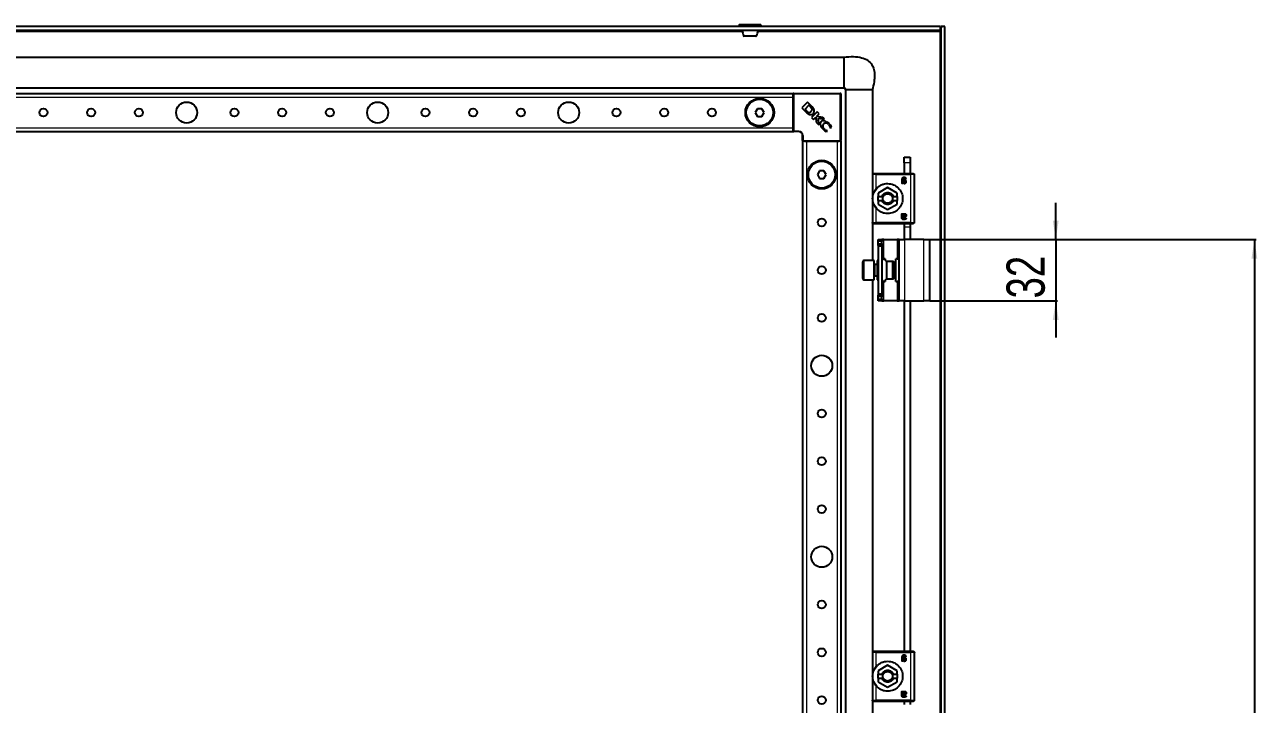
# Model space of a CAD drawing. Header units: millimetres. Extents: x -794 to 1944, y -422 to 1043.
# Drawn here: x 1299 to 1944, y 523 to 879 of the extents above; entities that cross this region are included whole.
import ezdxf

# ---------------------------------------------------------------- set-up
doc = ezdxf.new("R2010")
doc.units = ezdxf.units.MM
doc.layers.add('FORMAT', color=7, linetype='Continuous')
doc.styles.add('SLDTEXTSTYLE0', font='TXT', dxfattribs={"width": 0.75})
doc.dimstyles.new('SLDDIMSTYLE0', dxfattribs={"dimtxt": 20, "dimasz": 10, "dimexe": 0, "dimexo": 0.0625, "dimgap": 5, "dimtad": 2, "dimdec": 1, "dimrnd": 1e-09, "dimzin": 12, "dimdsep": 46, "dimtxsty": 'SLDTEXTSTYLE0', "dimsah": 1, "dimcen": 0.09, "dimadec": 0, "dimazin": 3, "dimtfac": 1, "dimtofl": 0, "dimtmove": 0, "dimatfit": 3, "dimfxl": 0, "dimfrac": 2, "dimtolj": 1, "dimtzin": 12, "dimarcsym": 0})
doc.dimstyles.new('SLDDIMSTYLE1', dxfattribs={"dimtxt": 20, "dimasz": 10, "dimexe": 0, "dimexo": 0.0625, "dimgap": 5, "dimtad": 2, "dimdec": 1, "dimrnd": 1e-09, "dimzin": 12, "dimdsep": 46, "dimtxsty": 'SLDTEXTSTYLE0', "dimsah": 1, "dimcen": 0.09, "dimadec": 0, "dimazin": 3, "dimtfac": 1, "dimtmove": 0, "dimatfit": 0, "dimfxl": 0, "dimfrac": 2, "dimtolj": 1, "dimtzin": 12, "dimarcsym": 0})

# ---------------------------------------------------------------- blocks, each defined once
blk = doc.blocks.new('_D_5')
at = {"layer": 'FORMAT'}
for p, q in [((1772.73, 766.53), (1943.72, 766.53)), ((1942.72, 766.53), (1942.72, -165.47)), ((1772.73, -165.47), (1943.72, -165.47))]:
    blk.add_line(p, q, dxfattribs=at)
for points in [[(1942.72, 766.53), (1941.18, 756.53), (1944.26, 756.53)], [(1942.72, -165.47), (1944.26, -155.47), (1941.18, -155.47)]]:
    blk.add_solid(points, dxfattribs=at)
at = {"layer": 'FORMAT', "insert": (1916.94, 278.36), "char_height": 20, "attachment_point": 1, "rotation": 90, "style": 'SLDTEXTSTYLE0'}
blk.add_mtext('932', dxfattribs=at)
blk = doc.blocks.new('_D_6')
at = {"layer": 'FORMAT'}
for p, q in [((1838.72, 766.53), (1838.72, 785.76)), ((1772.73, 766.53), (1839.72, 766.53)), ((1838.72, 766.53), (1838.72, 734.53)), ((1772.73, 734.53), (1839.72, 734.53)), ((1838.72, 734.53), (1838.72, 715.29))]:
    blk.add_line(p, q, dxfattribs=at)
for points in [[(1838.72, 766.53), (1840.26, 776.53), (1837.18, 776.53)], [(1838.72, 734.53), (1837.18, 724.53), (1840.26, 724.53)]]:
    blk.add_solid(points, dxfattribs=at)
at = {"layer": 'FORMAT', "insert": (1812.94, 735.75), "char_height": 20, "attachment_point": 1, "rotation": 90, "style": 'SLDTEXTSTYLE0'}
blk.add_mtext('32', dxfattribs=at)

msp = doc.modelspace()

# ---------------------------------------------------------------- linework, layer by layer
at = {"color": 7, "linetype": 'Continuous', "lineweight": 25}
for p, q in [((1778.42, 878.03), (789.02, 878.03)), ((1672.97, 878.78), (1672.97, 878.03)), ((1673.22, 879.03), (1681.72, 879.03)), ((1681.72, 879.03), (1684.22, 879.03)), ((1684.47, 878.03), (1684.47, 878.78)), ((1778.42, 876.03), (1778.42, 878.03)), ((1778.72, -276.97), (1778.72, 878.03)), ((1780.72, 878.03), (1778.72, 878.03)), ((1780.72, -276.97), (1780.72, 878.03)), ((1778.42, 876.03), (789.02, 876.03)), ((1778.33, 876.03), (1778.12, 875.43)), ((839.72, 862.03), (1727.72, 862.03)), ((839.72, 846.03), (1727.72, 846.03)), ((866.22, 843.03), (1701.22, 843.03)), ((1701.22, 842.73), (1701.22, 843.03)), ((1701.22, 842.08), (1701.22, 842.73)), ((1701.22, 841.03), (1701.22, 842.08)), ((1701.22, 825.03), (1701.22, 841.03)), ((1701.52, 843.03), (1725.92, 843.03)), ((1726.22, 842.73), (1726.22, 818.33)), ((1728.72, 845.03), (1728.72, -243.97)), ((1742.72, 845.03), (1742.72, 800.7)), ((1682.56, 835.03), (1681.41, 833.03)), ((1681.41, 833.03), (1682.56, 831.03)), ((1684.87, 835.03), (1682.56, 835.03)), ((1686.03, 833.03), (1684.87, 835.03)), ((1684.87, 831.03), (1686.03, 833.03)), ((1708.82, 838.38), (1705.86, 835.42)), ((1705.86, 835.42), (1707.75, 833.53)), ((1709.52, 836.86), (1707.34, 834.67)), ((1707.34, 834.67), (1708.02, 834.02)), ((1707.75, 833.53), (1707.77, 833.51)), ((1710.81, 836.39), (1708.82, 838.38)), ((1710.27, 836.13), (1709.52, 836.86)), ((1713.83, 833.38), (1710.87, 830.42)), ((1714.87, 832.33), (1713.83, 833.38)), ((1682.56, 831.03), (1684.87, 831.03)), ((1710.87, 830.42), (1711.92, 829.36)), ((1711.92, 829.36), (1713.17, 830.6)), ((1713.17, 830.6), (1713.34, 827.94)), ((1713.34, 827.94), (1714.63, 826.65)), ((1713.48, 830.94), (1714.87, 832.33)), ((1716.75, 830.45), (1713.48, 830.94)), ((1714.45, 830.13), (1717.55, 829.65)), ((1714.63, 826.65), (1714.45, 830.13)), ((1717.55, 829.65), (1716.75, 830.45)), ((866.22, 823.03), (1701.22, 823.03)), ((1701.22, 823.97), (1701.22, 825.03)), ((1701.22, 823.33), (1701.22, 823.97)), ((1701.22, 823.03), (1701.22, 823.33)), ((1704.22, 823.03), (1701.52, 823.03)), ((1706.22, 818.33), (1706.22, 821.03)), ((1718.59, 823.03), (1719.1, 823.28)), ((1719.1, 823.28), (1718.99, 823.38)), ((1720.53, 825.23), (1720.67, 825.09)), ((1720.67, 825.09), (1721.36, 825.42)), ((1706.22, 818.03), (1706.22, -216.97)), ((1706.22, 818.03), (1706.52, 818.03)), ((1707.16, 818.03), (1706.52, 818.03)), ((1707.16, 818.03), (1708.22, 818.03)), ((1708.22, 818.03), (1724.22, 818.03)), ((1724.22, 818.03), (1725.27, 818.03)), ((1725.92, 818.03), (1725.27, 818.03)), ((1725.92, 818.03), (1726.22, 818.03)), ((1726.22, 818.03), (1726.22, -216.97)), ((1759.42, 809.73), (1762.42, 809.73)), ((1759.42, 806.73), (1759.42, 809.73)), ((1759.42, 806.73), (1759.42, 801.03)), ((1762.42, 809.73), (1762.42, 806.73)), ((1762.42, 806.73), (1762.42, 801.03)), ((1715.06, 802.53), (1713.91, 800.53)), ((1713.91, 800.53), (1715.06, 798.53)), ((1717.37, 802.53), (1715.06, 802.53)), ((1718.53, 800.53), (1717.37, 802.53)), ((1717.37, 798.53), (1718.53, 800.53)), ((1742.72, 800.53), (1742.72, 775.53)), ((1762.72, 801.03), (1744.72, 801.03)), ((1763.32, 801.03), (1763.07, 801.03)), ((1764.72, 775.53), (1764.72, 800.53)), ((1715.06, 798.53), (1717.37, 798.53)), ((1758.16, 797.98), (1758.16, 796.12)), ((1758.62, 796.12), (1758.62, 796.4)), ((1758.69, 797.73), (1758.69, 797.95)), ((1759.07, 797.73), (1758.69, 797.73)), ((1758.69, 797.38), (1759.12, 797.38)), ((1758.69, 796.79), (1758.69, 797.38)), ((1743.55, 791.15), (1745.05, 793.41)), ((1750.72, 793.74), (1745.77, 790.88)), ((1745.77, 790.88), (1745.77, 789.03)), ((1745.77, 787.03), (1745.77, 789.03)), ((1745.77, 789.03), (1747.73, 789.03)), ((1748.42, 789.03), (1747.73, 789.03)), ((1755.67, 790.88), (1750.72, 793.74)), ((1753.7, 789.03), (1753.01, 789.03)), ((1753.7, 789.03), (1755.67, 789.03)), ((1755.67, 789.03), (1755.67, 790.88)), ((1755.67, 789.03), (1755.67, 787.03)), ((1745.05, 782.64), (1743.54, 784.9)), ((1745.77, 787.03), (1745.77, 785.17)), ((1745.77, 787.03), (1747.73, 787.03)), ((1745.77, 785.17), (1750.72, 782.31)), ((1747.73, 787.03), (1748.42, 787.03)), ((1750.72, 782.31), (1755.67, 785.17)), ((1753.01, 787.03), (1753.7, 787.03)), ((1753.7, 787.03), (1755.67, 787.03)), ((1755.67, 785.17), (1755.67, 787.03)), ((1742.72, 775.35), (1742.72, 755.53)), ((1744.72, 775.03), (1762.72, 775.03)), ((1758.16, 778.07), (1758.16, 779.93)), ((1758.62, 779.93), (1758.62, 779.65)), ((1758.69, 778.67), (1758.69, 779.26)), ((1759.12, 778.67), (1758.69, 778.67)), ((1759.07, 778.32), (1758.69, 778.32)), ((1758.69, 778.32), (1758.69, 778.1)), ((1759.42, 775.1), (1759.42, 773.23)), ((1762.42, 775.1), (1762.42, 773.23)), ((1763.07, 775.03), (1763.32, 775.03)), ((1759.42, 773.23), (1759.42, 766.53)), ((1762.42, 773.23), (1762.42, 766.53)), ((1745.72, 766.53), (1747.72, 766.53)), ((1745.72, 765.53), (1745.72, 766.53)), ((1745.72, 764.53), (1745.72, 765.53)), ((1745.72, 763.53), (1745.72, 764.53)), ((1747.72, 763.53), (1745.72, 763.53)), ((1745.72, 763.53), (1745.72, 763.03)), ((1747.72, 763.03), (1745.72, 763.03)), ((1745.72, 763.03), (1745.72, 738.03)), ((1747.72, 766.53), (1747.72, 765.53)), ((1748.72, 766.53), (1747.72, 766.53)), ((1747.72, 764.53), (1747.72, 765.53)), ((1747.72, 764.53), (1747.72, 763.53)), ((1747.72, 763.53), (1747.72, 763.03)), ((1747.72, 763.03), (1747.72, 738.03)), ((1748.72, 766.53), (1755.72, 766.53)), ((1756.72, 766.53), (1755.72, 766.53)), ((1756.72, 766.53), (1759.72, 766.53)), ((1756.72, 734.53), (1756.72, 766.53)), ((1769.72, 766.53), (1759.72, 766.53)), ((1769.72, 766.53), (1772.72, 766.53)), ((1772.72, 734.53), (1772.72, 766.53)), ((1743.72, 755.53), (1738.32, 755.53)), ((1743.72, 747.97), (1743.72, 755.53)), ((1745.72, 755.53), (1745.22, 755.53)), ((1745.22, 755.53), (1745.22, 754.31)), ((1747.72, 756.53), (1748.72, 756.53)), ((1749.42, 756.53), (1748.72, 756.53)), ((1749.42, 756.53), (1749.42, 756.08)), ((1755.02, 744.53), (1755.02, 756.53)), ((1755.72, 756.53), (1755.02, 756.53)), ((1755.72, 756.53), (1756.72, 756.53)), ((1737.72, 748.27), (1737.72, 754.93)), ((1745.22, 753.53), (1743.97, 753.53)), ((1745.22, 754.31), (1745.22, 745.53)), ((1753.35, 755.03), (1750.22, 755.03)), ((1750.22, 746.03), (1750.22, 755.03)), ((1754.22, 754.53), (1753.35, 755.03)), ((1753.35, 746.03), (1753.35, 755.03)), ((1754.22, 746.53), (1754.22, 754.53)), ((1737.72, 746.13), (1737.72, 748.27)), ((1738.32, 745.53), (1743.72, 745.53)), ((1742.72, 745.53), (1742.72, 550.7)), ((1743.72, 745.53), (1743.72, 747.97)), ((1743.97, 747.53), (1745.22, 747.53)), ((1745.22, 745.53), (1745.72, 745.53)), ((1748.72, 744.53), (1747.72, 744.53)), ((1748.72, 744.53), (1749.42, 744.53)), ((1749.42, 744.98), (1749.42, 744.53)), ((1750.22, 746.03), (1753.35, 746.03)), ((1753.35, 746.03), (1754.22, 746.53)), ((1755.02, 744.53), (1755.72, 744.53)), ((1756.72, 744.53), (1755.72, 744.53)), ((1747.72, 738.03), (1745.72, 738.03)), ((1745.72, 738.03), (1745.72, 737.53)), ((1745.72, 736.53), (1745.72, 737.53)), ((1745.72, 737.53), (1747.72, 737.53)), ((1745.72, 735.53), (1745.72, 736.53)), ((1747.72, 738.03), (1747.72, 737.53)), ((1747.72, 737.53), (1747.72, 736.53)), ((1747.72, 735.53), (1747.72, 736.53)), ((1745.72, 734.53), (1745.72, 735.53)), ((1747.72, 734.53), (1745.72, 734.53)), ((1747.72, 735.53), (1747.72, 734.53)), ((1747.72, 734.53), (1748.72, 734.53)), ((1755.72, 734.53), (1748.72, 734.53)), ((1755.72, 734.53), (1756.72, 734.53)), ((1759.72, 734.53), (1756.72, 734.53)), ((1759.42, 734.53), (1759.42, 551.03)), ((1759.72, 734.53), (1769.72, 734.53)), ((1762.42, 734.53), (1762.42, 551.03)), ((1772.72, 734.53), (1769.72, 734.53)), ((1742.72, 550.53), (1742.72, 525.53)), ((1762.72, 551.03), (1744.72, 551.03)), ((1763.32, 551.03), (1763.07, 551.03)), ((1764.72, 525.53), (1764.72, 550.53)), ((1743.55, 541.15), (1745.05, 543.41)), ((1750.72, 543.74), (1745.77, 540.88)), ((1755.67, 540.88), (1750.72, 543.74)), ((1758.16, 547.98), (1758.16, 546.12)), ((1758.62, 546.12), (1758.62, 546.4)), ((1758.69, 547.73), (1758.69, 547.95)), ((1759.07, 547.73), (1758.69, 547.73)), ((1758.69, 547.38), (1759.12, 547.38)), ((1758.69, 546.79), (1758.69, 547.38)), ((1745.77, 540.88), (1745.77, 539.03)), ((1745.77, 537.03), (1745.77, 539.03)), ((1745.77, 539.03), (1747.73, 539.03)), ((1745.77, 537.03), (1745.77, 535.17)), ((1745.77, 537.03), (1747.73, 537.03)), ((1748.42, 539.03), (1747.73, 539.03)), ((1747.73, 537.03), (1748.42, 537.03)), ((1753.7, 539.03), (1753.01, 539.03)), ((1753.01, 537.03), (1753.7, 537.03)), ((1753.7, 539.03), (1755.67, 539.03)), ((1753.7, 537.03), (1755.67, 537.03)), ((1755.67, 539.03), (1755.67, 540.88)), ((1755.67, 539.03), (1755.67, 537.03)), ((1755.67, 535.17), (1755.67, 537.03)), ((1745.05, 532.64), (1743.54, 534.9)), ((1745.77, 535.17), (1750.72, 532.31)), ((1750.72, 532.31), (1755.67, 535.17)), ((1758.16, 528.07), (1758.16, 529.93)), ((1758.62, 529.93), (1758.62, 529.65)), ((1758.69, 528.67), (1758.69, 529.26)), ((1742.72, 525.35), (1742.72, 505.53)), ((1744.72, 525.03), (1762.72, 525.03)), ((1759.12, 528.67), (1758.69, 528.67)), ((1759.07, 528.32), (1758.69, 528.32)), ((1758.69, 528.32), (1758.69, 528.1)), ((1759.42, 525.1), (1759.42, 523.23)), ((1762.42, 525.1), (1762.42, 523.23)), ((1763.07, 525.03), (1763.32, 525.03))]:
    msp.add_line(p, q, dxfattribs=at)
at = {"color": 8, "linetype": 'Continuous', "lineweight": 18}
for p, q in [((1681.86, 878.78), (1672.97, 878.78)), ((1684.47, 878.78), (1681.86, 878.78)), ((892.69, 875.43), (1674.75, 875.43)), ((1682.69, 875.43), (1778.12, 875.43)), ((1778.12, 875.43), (1778.12, -274.37)), ((866.22, 841.03), (1701.22, 841.03)), ((1701.52, 842.73), (1701.22, 842.73)), ((1701.52, 842.73), (1701.52, 843.03)), ((1701.52, 842.73), (1701.52, 823.33)), ((1725.92, 842.73), (1701.52, 842.73)), ((1725.92, 842.73), (1725.92, 843.03)), ((1725.92, 818.33), (1725.92, 842.73)), ((1725.92, 842.73), (1726.22, 842.73)), ((866.22, 825.03), (1701.22, 825.03)), ((1701.52, 823.33), (1701.22, 823.33)), ((1701.52, 823.33), (1704.22, 823.33)), ((1701.52, 823.03), (1701.52, 823.33)), ((1704.22, 823.03), (1704.22, 823.33)), ((1706.22, 821.03), (1706.52, 821.03)), ((1706.52, 821.03), (1706.52, 818.33)), ((1706.52, 818.33), (1706.22, 818.33)), ((1706.52, 818.33), (1725.92, 818.33)), ((1706.52, 818.03), (1706.52, 818.33)), ((1708.22, 818.03), (1708.22, -216.97)), ((1724.22, 818.03), (1724.22, -216.97)), ((1725.92, 818.03), (1725.92, 818.33)), ((1726.22, 818.33), (1725.92, 818.33)), ((1762.42, 806.73), (1759.42, 806.73)), ((1744.72, 793.09), (1744.72, 800.53)), ((1744.72, 800.53), (1762.72, 800.53)), ((1762.72, 800.53), (1762.72, 775.53)), ((1744.72, 775.53), (1744.72, 782.96)), ((1750.72, 785.53), (1750.72, 784.88)), ((1762.72, 775.53), (1744.72, 775.53)), ((1759.42, 773.23), (1762.42, 773.23)), ((1747.72, 765.53), (1745.72, 765.53)), ((1745.72, 764.53), (1747.72, 764.53)), ((1748.72, 756.53), (1748.72, 766.53)), ((1755.72, 766.53), (1755.72, 756.53)), ((1759.72, 734.53), (1759.72, 766.53)), ((1769.72, 734.53), (1769.72, 766.53)), ((1738.32, 755.53), (1738.32, 747.97)), ((1743.97, 753.53), (1743.97, 747.53)), ((1738.32, 747.97), (1738.32, 745.53)), ((1748.72, 734.53), (1748.72, 744.53)), ((1755.72, 744.53), (1755.72, 734.53)), ((1747.72, 736.53), (1745.72, 736.53)), ((1745.72, 735.53), (1747.72, 735.53)), ((1744.72, 543.09), (1744.72, 550.53)), ((1744.72, 550.53), (1762.72, 550.53)), ((1762.72, 550.53), (1762.72, 525.53)), ((1744.72, 525.53), (1744.72, 532.96)), ((1750.72, 535.53), (1750.72, 534.88)), ((1762.72, 525.53), (1744.72, 525.53))]:
    msp.add_line(p, q, dxfattribs=at)
at = {"color": 7, "linetype": 'Continuous', "lineweight": 25}
for centre, radius in [((1683.72, 833.03), 7.5), ((1683.72, 833.03), 7), ((1308.72, 833.03), 2.1), ((1333.72, 833.03), 2.1), ((1358.72, 833.03), 2.1), ((1383.72, 833.03), 5.5), ((1408.72, 833.03), 2.1), ((1433.72, 833.03), 2.1), ((1458.72, 833.03), 2.1), ((1483.72, 833.03), 5.5), ((1508.72, 833.03), 2.1), ((1533.72, 833.03), 2.1), ((1558.72, 833.03), 2.1), ((1583.72, 833.03), 5.5), ((1608.72, 833.03), 2.1), ((1633.72, 833.03), 2.1), ((1658.72, 833.03), 2.1), ((1716.22, 800.53), 7.5), ((1716.22, 800.53), 7), ((1716.22, 775.53), 2.1), ((1716.22, 750.53), 2.1), ((1716.22, 725.53), 2.1), ((1716.22, 700.53), 5.5), ((1716.22, 675.53), 2.1), ((1716.22, 650.53), 2.1), ((1716.22, 625.53), 2.1), ((1716.22, 600.53), 5.5), ((1716.22, 575.53), 2.1), ((1716.22, 550.53), 2.1), ((1716.22, 525.53), 2.1)]:
    msp.add_circle(centre, radius, dxfattribs=at)
for centre, radius, start, end in [((1673.22, 878.78), 0.25, 90, 180), ((1684.22, 878.78), 0.25, 0, 90), ((1675.6, 873.53), 0.5, 195.24646, 270.04596), ((1681.83, 873.53), 0.5, 269.96367, 344.83397), ((1701.52, 842.73), 0.3, 90, 180), ((1725.92, 842.73), 0.3, 0, 90), ((1705.79, 831.95), 6.12, 36.98881, 43.07444), ((1707.61, 832.73), 4.87, 20.34448, 48.77765), ((1718.62, 825.95), 1.94, 143.30966, 232.34638), ((1718.22, 825.52), 1.97, 38.45405, 125.887), ((1701.52, 823.33), 0.3, 180, 270), ((1704.22, 821.03), 2, 0, 90), ((1706.52, 818.33), 0.3, 180, 270), ((1725.92, 818.33), 0.3, 270, 0), ((1738.32, 754.93), 0.6, 90, 180), ((1743.97, 753.78), 0.25, 180, 270), ((1738.32, 746.13), 0.6, 180, 270), ((1743.97, 747.28), 0.25, 90, 180)]:
    msp.add_arc(centre, radius, start, end, dxfattribs=at)
at = {"color": 8, "linetype": 'Continuous', "lineweight": 18}
msp.add_arc((1704.22, 821.03), 2.3, 0, 90, dxfattribs=at)
at = {"color": 7, "linetype": 'Continuous', "lineweight": 25}
for points, knots in [([(1778.72, 878.03), (1778.69, 877.65), (1778.65, 877.07), (1778.48, 876.5), (1778.42, 876.31)], [0, 0, 0, 0, 0.662931, 1, 1, 1, 1]), ([(1674.69, 876.03), (1674.7, 875.9), (1674.72, 874.98), (1674.94, 874.12), (1675.13, 873.37)], [0, 0, 0, 0, 0.14185, 1, 1, 1, 1]), ([(1681.79, 873.03), (1681.8, 873.03), (1681.84, 873.03), (1681.56, 873.03), (1681.04, 873.03), (1680.33, 873.03), (1679.47, 873.03), (1678.41, 873.03), (1677.38, 873.03), (1676.5, 873.03), (1675.89, 873.03), (1675.59, 873.03), (1675.63, 873.03), (1675.65, 873.03)], [0, 0, 0, 0, 0.03384, 0.141254, 0.248698, 0.315774, 0.423314, 0.530846, 0.63821, 0.745706, 0.853372, 0.960917, 1, 1, 1, 1]), ([(1682.31, 873.37), (1682.49, 874.12), (1682.72, 874.98), (1682.74, 875.9), (1682.74, 876.03)], [0, 0, 0, 0, 0.8581504, 1, 1, 1, 1]), ([(1778.12, 875.43), (1778.17, 875.58), (1778.22, 875.74), (1778.32, 875.96), (1778.37, 876.03), (1778.42, 876.03)], [0, 0, 0, 0, 0.5, 0.5, 1, 1, 1, 1]), ([(1727.72, 862.03), (1729.44, 862.19), (1732.58, 862.5), (1736.91, 861.98), (1740.34, 860.56), (1742.55, 858.24), (1743.64, 855.47), (1743.96, 852.42), (1743.66, 848.86), (1743.05, 846.37), (1742.72, 845.03)], [0, 0, 0, 0, 0.176713, 0.320911, 0.440308, 0.54837, 0.6374, 0.738878, 0.858543, 1, 1, 1, 1]), ([(1727.72, 862.03), (1727.72, 861.99), (1727.72, 861.93), (1727.72, 861.29), (1727.72, 859.83), (1727.72, 857.64), (1727.72, 855.63), (1727.72, 854.03), (1727.72, 852.42), (1727.72, 850.41), (1727.72, 848.24), (1727.72, 846.73), (1727.72, 846.32), (1727.72, 846.19)], [0, 0, 0, 0, 0.069165, 0.1363, 0.267291, 0.398282, 0.465417, 0.534583, 0.603748, 0.670883, 0.801874, 0.932865, 1, 1, 1, 1]), ([(1727.72, 846.19), (1727.82, 846.17), (1727.95, 846.16), (1728.11, 846.09), (1728.19, 846.03), (1728.25, 845.96), (1728.29, 845.89), (1728.32, 845.82), (1728.39, 845.65), (1728.55, 845.56), (1728.7, 845.34), (1728.74, 845.14), (1728.75, 845.03)], [0, 0, 0, 0, 0.146823, 0.202041, 0.247643, 0.28691, 0.323569, 0.360785, 0.40083, 0.628513, 0.79432, 1, 1, 1, 1]), ([(1728.72, 845.03), (1728.57, 845.25), (1728.3, 845.65), (1727.89, 845.91), (1727.72, 846.03)], [0, 0, 0, 0, 0.561561, 1, 1, 1, 1]), ([(1728.83, 845.03), (1728.86, 845.03), (1728.94, 845.03), (1729.4, 845.03), (1729.69, 845.03)], [0, 0, 0, 0, 0.350861, 1, 1, 1, 1]), ([(1707.77, 833.51), (1707.85, 833.44), (1708.01, 833.28), (1708.17, 833.13), (1708.26, 833.05)], [0, 0, 0, 0, 0.486421, 1, 1, 1, 1]), ([(1708.02, 834.02), (1708.22, 833.83), (1708.59, 833.48), (1709.13, 833.15), (1709.58, 833.09), (1709.92, 833.16), (1710.27, 833.35), (1710.48, 833.54), (1710.6, 833.65)], [0, 0, 0, 0, 0.274676, 0.503042, 0.607381, 0.716579, 0.843412, 1, 1, 1, 1]), ([(1708.26, 833.05), (1708.4, 832.92), (1708.67, 832.68), (1708.97, 832.47), (1709.1, 832.37)], [0, 0, 0, 0, 0.55183, 1, 1, 1, 1]), ([(1709.1, 832.37), (1709.3, 832.27), (1709.69, 832.06), (1710.32, 831.94), (1710.92, 831.98), (1711.45, 832.18), (1711.89, 832.54), (1712.18, 833.06), (1712.3, 833.71), (1712.21, 834.17), (1712.17, 834.42)], [0, 0, 0, 0, 0.138091, 0.265455, 0.384013, 0.496103, 0.605759, 0.71979, 0.847662, 1, 1, 1, 1]), ([(1710.6, 833.65), (1710.69, 833.74), (1710.86, 833.92), (1711.04, 834.2), (1711.13, 834.47), (1711.13, 834.8), (1710.97, 835.2), (1710.79, 835.48), (1710.69, 835.64)], [0, 0, 0, 0, 0.176808, 0.319231, 0.43938, 0.552395, 0.749205, 1, 1, 1, 1]), ([(1715.96, 828.36), (1715.82, 828.2), (1715.54, 827.86), (1715.37, 827.17), (1715.5, 826.29), (1716.07, 825.22), (1716.71, 824.53), (1717.08, 824.13)], [0, 0, 0, 0, 0.130532, 0.266031, 0.423997, 0.666819, 1, 1, 1, 1]), ([(1720.12, 827.16), (1719.75, 827.49), (1719.05, 828.1), (1717.88, 828.65), (1716.94, 828.79), (1716.3, 828.64), (1716.07, 828.45), (1715.96, 828.36)], [0, 0, 0, 0, 0.315674, 0.58952, 0.813199, 0.909026, 1, 1, 1, 1]), ([(1719.76, 826.74), (1719.98, 826.48), (1720.36, 826.03), (1720.48, 825.47), (1720.53, 825.23)], [0, 0, 0, 0, 0.579608, 1, 1, 1, 1]), ([(1721.36, 825.42), (1721.18, 825.76), (1720.84, 826.39), (1720.35, 826.91), (1720.12, 827.16)], [0, 0, 0, 0, 0.5368, 1, 1, 1, 1]), ([(1717.08, 824.13), (1717.34, 823.88), (1717.81, 823.46), (1718.36, 823.16), (1718.59, 823.03)], [0, 0, 0, 0, 0.577653, 1, 1, 1, 1]), ([(1718.99, 823.38), (1718.68, 823.53), (1718.1, 823.79), (1717.64, 824.22), (1717.44, 824.41)], [0, 0, 0, 0, 0.547643, 1, 1, 1, 1]), ([(1759.27, 799.03), (1759.12, 799.02), (1758.9, 799.01), (1758.62, 798.91), (1758.43, 798.8), (1758.29, 798.63), (1758.18, 798.35), (1758.16, 798.13), (1758.16, 797.98)], [0, 0, 0, 0, 0.250089, 0.382495, 0.500259, 0.622163, 0.750133, 1, 1, 1, 1]), ([(1758.16, 796.12), (1758.16, 796.11), (1758.16, 796.09), (1758.17, 796.07), (1758.2, 796.05), (1758.27, 796.03), (1758.34, 796.03), (1758.39, 796.03)], [0, 0, 0, 0, 0.124881, 0.183376, 0.250934, 0.500336, 1, 1, 1, 1]), ([(1758.39, 796.03), (1758.43, 796.03), (1758.5, 796.03), (1758.57, 796.05), (1758.6, 796.07), (1758.61, 796.09), (1758.61, 796.11), (1758.62, 796.12)], [0, 0, 0, 0, 0.499718, 0.749437, 0.810587, 0.875078, 1, 1, 1, 1]), ([(1758.62, 796.4), (1758.74, 796.28), (1758.93, 796.11), (1759.2, 796), (1759.37, 795.97), (1759.45, 795.97), (1759.49, 795.97)], [0, 0, 0, 0, 0.499113, 0.749325, 0.874665, 1, 1, 1, 1]), ([(1758.69, 797.95), (1758.69, 798.04), (1758.7, 798.18), (1758.75, 798.35), (1758.83, 798.46), (1758.93, 798.54), (1759.06, 798.59), (1759.19, 798.61), (1759.28, 798.61), (1759.33, 798.61)], [0, 0, 0, 0, 0.250023, 0.382539, 0.499802, 0.620838, 0.749652, 0.874777, 1, 1, 1, 1]), ([(1759.41, 796.38), (1759.34, 796.38), (1759.19, 796.4), (1758.93, 796.53), (1758.79, 796.69), (1758.69, 796.79)], [0, 0, 0, 0, 0.249939, 0.499864, 1, 1, 1, 1]), ([(1760.45, 796.81), (1760.45, 796.89), (1760.44, 797.05), (1760.34, 797.26), (1760.19, 797.44), (1759.92, 797.61), (1759.54, 797.71), (1759.22, 797.73), (1759.07, 797.73)], [0, 0, 0, 0, 0.125049, 0.249886, 0.370856, 0.49982, 0.749609, 1, 1, 1, 1]), ([(1759.12, 797.38), (1759.22, 797.37), (1759.4, 797.37), (1759.62, 797.31), (1759.77, 797.22), (1759.86, 797.11), (1759.91, 796.99), (1759.92, 796.89), (1759.92, 796.85)], [0, 0, 0, 0, 0.279652, 0.500248, 0.629485, 0.750186, 0.875763, 1, 1, 1, 1]), ([(1760.33, 798.53), (1760.33, 798.58), (1760.33, 798.67), (1760.27, 798.76), (1760.13, 798.84), (1759.8, 798.97), (1759.48, 799.01), (1759.27, 799.03)], [0, 0, 0, 0, 0.124693, 0.187182, 0.249773, 0.500039, 1, 1, 1, 1]), ([(1759.33, 798.61), (1759.49, 798.6), (1759.73, 798.57), (1759.98, 798.44), (1760.11, 798.37), (1760.18, 798.33), (1760.21, 798.32), (1760.23, 798.32)], [0, 0, 0, 0, 0.4987, 0.749508, 0.874949, 0.946783, 1, 1, 1, 1]), ([(1759.92, 796.85), (1759.92, 796.78), (1759.91, 796.68), (1759.84, 796.57), (1759.78, 796.49), (1759.7, 796.44), (1759.6, 796.4), (1759.51, 796.38), (1759.44, 796.38), (1759.41, 796.38)], [0, 0, 0, 0, 0.249168, 0.373635, 0.49939, 0.619394, 0.749656, 0.87477, 1, 1, 1, 1]), ([(1759.49, 795.97), (1759.61, 795.97), (1759.8, 795.98), (1760.02, 796.07), (1760.17, 796.17), (1760.3, 796.3), (1760.42, 796.51), (1760.44, 796.69), (1760.45, 796.81)], [0, 0, 0, 0, 0.25007, 0.379181, 0.500499, 0.62417, 0.750842, 1, 1, 1, 1]), ([(1760.23, 798.32), (1760.24, 798.32), (1760.26, 798.32), (1760.28, 798.33), (1760.29, 798.35), (1760.31, 798.37), (1760.32, 798.41), (1760.33, 798.45), (1760.33, 798.49), (1760.33, 798.52), (1760.33, 798.53)], [0, 0, 0, 0, 0.128825, 0.180169, 0.243397, 0.36986, 0.499864, 0.749649, 0.843476, 1, 1, 1, 1]), ([(1744.72, 782.96), (1744.43, 783.34), (1743.86, 784.1), (1743.3, 785.34), (1742.95, 786.62), (1742.82, 788.03), (1742.95, 789.43), (1743.3, 790.71), (1743.86, 791.96), (1744.43, 792.71), (1744.72, 793.09)], [0, 0, 0, 0, 0.125762, 0.25037, 0.375307, 0.500139, 0.62481, 0.749763, 0.874888, 1, 1, 1, 1]), ([(1758.16, 779.93), (1758.16, 779.95), (1758.16, 779.96), (1758.17, 779.98), (1758.2, 780), (1758.27, 780.02), (1758.34, 780.03), (1758.39, 780.03)], [0, 0, 0, 0, 0.124884, 0.186377, 0.250914, 0.500322, 1, 1, 1, 1]), ([(1759.27, 777.03), (1759.2, 777.03), (1759.05, 777.03), (1758.83, 777.07), (1758.62, 777.14), (1758.43, 777.26), (1758.29, 777.42), (1758.18, 777.7), (1758.16, 777.92), (1758.16, 778.07)], [0, 0, 0, 0, 0.125255, 0.250437, 0.383066, 0.500493, 0.622629, 0.75025, 1, 1, 1, 1]), ([(1758.39, 780.03), (1758.43, 780.03), (1758.49, 780.02), (1758.56, 780.01), (1758.59, 780), (1758.6, 779.98), (1758.61, 779.96), (1758.61, 779.94), (1758.62, 779.93)], [0, 0, 0, 0, 0.499162, 0.644242, 0.749698, 0.813605, 0.875217, 1, 1, 1, 1]), ([(1758.62, 779.65), (1758.74, 779.77), (1758.93, 779.94), (1759.24, 780.07), (1759.41, 780.08), (1759.49, 780.08)], [0, 0, 0, 0, 0.499364, 0.749701, 1, 1, 1, 1]), ([(1758.69, 779.26), (1758.79, 779.36), (1758.93, 779.52), (1759.16, 779.64), (1759.3, 779.67), (1759.37, 779.67), (1759.41, 779.67)], [0, 0, 0, 0, 0.499765, 0.749504, 0.874771, 1, 1, 1, 1]), ([(1758.69, 778.1), (1758.69, 778.06), (1758.69, 777.97), (1758.71, 777.83), (1758.75, 777.71), (1758.83, 777.6), (1758.93, 777.52), (1759.1, 777.45), (1759.24, 777.44), (1759.33, 777.44)], [0, 0, 0, 0, 0.125295, 0.250514, 0.383518, 0.50035, 0.621938, 0.750243, 1, 1, 1, 1]), ([(1760.45, 779.24), (1760.45, 779.2), (1760.45, 779.12), (1760.42, 778.97), (1760.34, 778.79), (1760.19, 778.61), (1759.92, 778.44), (1759.54, 778.34), (1759.22, 778.33), (1759.07, 778.32)], [0, 0, 0, 0, 0.062637, 0.125278, 0.250072, 0.374841, 0.499994, 0.749696, 1, 1, 1, 1]), ([(1759.92, 779.2), (1759.92, 779.16), (1759.91, 779.07), (1759.86, 778.94), (1759.77, 778.84), (1759.62, 778.75), (1759.4, 778.68), (1759.22, 778.68), (1759.12, 778.67)], [0, 0, 0, 0, 0.1244465, 0.2497948, 0.3699999, 0.4997343, 0.7199319, 1, 1, 1, 1]), ([(1760.33, 777.52), (1760.33, 777.5), (1760.33, 777.44), (1760.32, 777.36), (1760.27, 777.29), (1760.13, 777.21), (1759.8, 777.08), (1759.48, 777.05), (1759.27, 777.03)], [0, 0, 0, 0, 0.062686, 0.125173, 0.187628, 0.250185, 0.500314, 1, 1, 1, 1]), ([(1759.33, 777.44), (1759.49, 777.45), (1759.8, 777.48), (1760.06, 777.69), (1760.21, 777.73), (1760.23, 777.73)], [0, 0, 0, 0, 0.498852, 0.946609, 1, 1, 1, 1]), ([(1759.41, 779.67), (1759.47, 779.67), (1759.57, 779.66), (1759.7, 779.61), (1759.78, 779.56), (1759.84, 779.48), (1759.89, 779.4), (1759.92, 779.3), (1759.92, 779.24), (1759.92, 779.2)], [0, 0, 0, 0, 0.249623, 0.37714, 0.499734, 0.62273, 0.749812, 0.874876, 1, 1, 1, 1]), ([(1759.49, 780.08), (1759.61, 780.08), (1759.8, 780.07), (1760.02, 779.98), (1760.18, 779.88), (1760.3, 779.75), (1760.42, 779.54), (1760.44, 779.36), (1760.45, 779.24)], [0, 0, 0, 0, 0.25007, 0.379559, 0.500499, 0.624556, 0.750843, 1, 1, 1, 1]), ([(1760.23, 777.73), (1760.24, 777.73), (1760.26, 777.73), (1760.28, 777.72), (1760.29, 777.7), (1760.31, 777.68), (1760.33, 777.62), (1760.33, 777.57), (1760.33, 777.52)], [0, 0, 0, 0, 0.13107, 0.182437, 0.243796, 0.371388, 0.500442, 1, 1, 1, 1]), ([(1750.22, 755.03), (1750.04, 755.18), (1749.69, 755.49), (1749.5, 756.05), (1749.13, 756.36), (1748.8, 756.49), (1748.44, 756.45), (1748.09, 756.26), (1747.84, 755.9), (1747.76, 755.61), (1747.72, 755.46)], [0, 0, 0, 0, 0.1856756, 0.3710252, 0.4669372, 0.5621716, 0.6563466, 0.7515528, 0.8738418, 1, 1, 1, 1]), ([(1747.72, 745.59), (1747.76, 745.44), (1747.84, 745.15), (1748.09, 744.79), (1748.44, 744.6), (1748.8, 744.56), (1749.13, 744.69), (1749.5, 745), (1749.69, 745.57), (1750.04, 745.87), (1750.22, 746.03)], [0, 0, 0, 0, 0.126158, 0.248447, 0.343653, 0.437828, 0.533063, 0.628975, 0.814324, 1, 1, 1, 1]), ([(1759.27, 549.03), (1759.12, 549.02), (1758.9, 549.01), (1758.62, 548.91), (1758.43, 548.8), (1758.29, 548.63), (1758.18, 548.35), (1758.16, 548.13), (1758.16, 547.98)], [0, 0, 0, 0, 0.250089, 0.382495, 0.500259, 0.622163, 0.750133, 1, 1, 1, 1]), ([(1758.69, 547.95), (1758.69, 548.04), (1758.7, 548.18), (1758.75, 548.35), (1758.83, 548.46), (1758.93, 548.54), (1759.06, 548.59), (1759.19, 548.61), (1759.28, 548.61), (1759.33, 548.61)], [0, 0, 0, 0, 0.250023, 0.382539, 0.499802, 0.620838, 0.749652, 0.874777, 1, 1, 1, 1]), ([(1760.33, 548.53), (1760.33, 548.58), (1760.33, 548.67), (1760.27, 548.76), (1760.13, 548.84), (1759.8, 548.97), (1759.48, 549.01), (1759.27, 549.03)], [0, 0, 0, 0, 0.124693, 0.187182, 0.249773, 0.500039, 1, 1, 1, 1]), ([(1759.33, 548.61), (1759.49, 548.6), (1759.73, 548.57), (1759.98, 548.44), (1760.11, 548.37), (1760.18, 548.33), (1760.21, 548.32), (1760.23, 548.32)], [0, 0, 0, 0, 0.4987, 0.749508, 0.874949, 0.946783, 1, 1, 1, 1]), ([(1744.72, 532.96), (1744.43, 533.34), (1743.86, 534.1), (1743.3, 535.34), (1742.95, 536.62), (1742.82, 538.03), (1742.95, 539.43), (1743.3, 540.71), (1743.86, 541.96), (1744.43, 542.71), (1744.72, 543.09)], [0, 0, 0, 0, 0.125762, 0.25037, 0.375307, 0.500139, 0.62481, 0.749763, 0.874888, 1, 1, 1, 1]), ([(1758.16, 546.12), (1758.16, 546.11), (1758.16, 546.09), (1758.17, 546.07), (1758.2, 546.05), (1758.27, 546.03), (1758.34, 546.03), (1758.39, 546.03)], [0, 0, 0, 0, 0.124881, 0.183376, 0.250934, 0.500336, 1, 1, 1, 1]), ([(1758.39, 546.03), (1758.43, 546.03), (1758.5, 546.03), (1758.57, 546.05), (1758.6, 546.07), (1758.61, 546.09), (1758.61, 546.11), (1758.62, 546.12)], [0, 0, 0, 0, 0.499718, 0.749437, 0.810587, 0.875078, 1, 1, 1, 1]), ([(1758.62, 546.4), (1758.74, 546.28), (1758.93, 546.11), (1759.2, 546), (1759.37, 545.97), (1759.45, 545.97), (1759.49, 545.97)], [0, 0, 0, 0, 0.499113, 0.749325, 0.874665, 1, 1, 1, 1]), ([(1759.41, 546.38), (1759.34, 546.38), (1759.19, 546.4), (1758.93, 546.53), (1758.79, 546.69), (1758.69, 546.79)], [0, 0, 0, 0, 0.249939, 0.499864, 1, 1, 1, 1]), ([(1760.45, 546.81), (1760.45, 546.89), (1760.44, 547.05), (1760.34, 547.26), (1760.19, 547.44), (1759.92, 547.61), (1759.54, 547.71), (1759.22, 547.73), (1759.07, 547.73)], [0, 0, 0, 0, 0.125049, 0.249886, 0.370856, 0.49982, 0.749609, 1, 1, 1, 1]), ([(1759.12, 547.38), (1759.22, 547.37), (1759.4, 547.37), (1759.62, 547.31), (1759.77, 547.22), (1759.86, 547.11), (1759.91, 546.99), (1759.92, 546.89), (1759.92, 546.85)], [0, 0, 0, 0, 0.279652, 0.500248, 0.629485, 0.750186, 0.875763, 1, 1, 1, 1]), ([(1759.92, 546.85), (1759.92, 546.78), (1759.91, 546.68), (1759.84, 546.57), (1759.78, 546.49), (1759.7, 546.44), (1759.6, 546.4), (1759.51, 546.38), (1759.44, 546.38), (1759.41, 546.38)], [0, 0, 0, 0, 0.249168, 0.373635, 0.49939, 0.619394, 0.749656, 0.87477, 1, 1, 1, 1]), ([(1759.49, 545.97), (1759.61, 545.97), (1759.8, 545.98), (1760.02, 546.07), (1760.17, 546.17), (1760.3, 546.3), (1760.42, 546.51), (1760.44, 546.69), (1760.45, 546.81)], [0, 0, 0, 0, 0.25007, 0.379181, 0.500499, 0.62417, 0.750842, 1, 1, 1, 1]), ([(1760.23, 548.32), (1760.24, 548.32), (1760.26, 548.32), (1760.28, 548.33), (1760.29, 548.35), (1760.31, 548.37), (1760.32, 548.41), (1760.33, 548.45), (1760.33, 548.49), (1760.33, 548.52), (1760.33, 548.53)], [0, 0, 0, 0, 0.128825, 0.180169, 0.243397, 0.36986, 0.499864, 0.749649, 0.843476, 1, 1, 1, 1]), ([(1758.16, 529.93), (1758.16, 529.95), (1758.16, 529.96), (1758.17, 529.98), (1758.2, 530), (1758.27, 530.02), (1758.34, 530.03), (1758.39, 530.03)], [0, 0, 0, 0, 0.124884, 0.186377, 0.250914, 0.500322, 1, 1, 1, 1]), ([(1758.39, 530.03), (1758.43, 530.03), (1758.49, 530.02), (1758.56, 530.01), (1758.59, 530), (1758.6, 529.98), (1758.61, 529.96), (1758.61, 529.94), (1758.62, 529.93)], [0, 0, 0, 0, 0.499162, 0.644242, 0.749698, 0.813605, 0.875217, 1, 1, 1, 1]), ([(1758.62, 529.65), (1758.74, 529.77), (1758.93, 529.94), (1759.24, 530.07), (1759.41, 530.08), (1759.49, 530.08)], [0, 0, 0, 0, 0.499364, 0.749701, 1, 1, 1, 1]), ([(1758.69, 529.26), (1758.79, 529.36), (1758.93, 529.52), (1759.16, 529.64), (1759.3, 529.67), (1759.37, 529.67), (1759.41, 529.67)], [0, 0, 0, 0, 0.499765, 0.749504, 0.874771, 1, 1, 1, 1]), ([(1760.45, 529.24), (1760.45, 529.2), (1760.45, 529.12), (1760.42, 528.97), (1760.34, 528.79), (1760.19, 528.61), (1759.92, 528.44), (1759.54, 528.34), (1759.22, 528.33), (1759.07, 528.32)], [0, 0, 0, 0, 0.0626366, 0.1252782, 0.2500723, 0.3748405, 0.4999941, 0.7496958, 1, 1, 1, 1]), ([(1759.92, 529.2), (1759.92, 529.16), (1759.91, 529.07), (1759.86, 528.94), (1759.77, 528.84), (1759.62, 528.75), (1759.4, 528.68), (1759.22, 528.68), (1759.12, 528.67)], [0, 0, 0, 0, 0.124446, 0.249795, 0.37, 0.499734, 0.719932, 1, 1, 1, 1]), ([(1759.41, 529.67), (1759.47, 529.67), (1759.57, 529.66), (1759.7, 529.61), (1759.78, 529.56), (1759.84, 529.48), (1759.89, 529.4), (1759.92, 529.3), (1759.92, 529.24), (1759.92, 529.2)], [0, 0, 0, 0, 0.2496231, 0.3771401, 0.499734, 0.6227303, 0.7498125, 0.8748762, 1, 1, 1, 1]), ([(1759.49, 530.08), (1759.61, 530.08), (1759.8, 530.07), (1760.02, 529.98), (1760.18, 529.88), (1760.3, 529.75), (1760.42, 529.54), (1760.44, 529.36), (1760.45, 529.24)], [0, 0, 0, 0, 0.25007, 0.379559, 0.500499, 0.624556, 0.750843, 1, 1, 1, 1]), ([(1759.27, 527.03), (1759.2, 527.03), (1759.05, 527.03), (1758.83, 527.07), (1758.62, 527.14), (1758.43, 527.26), (1758.29, 527.42), (1758.18, 527.7), (1758.16, 527.92), (1758.16, 528.07)], [0, 0, 0, 0, 0.125255, 0.250437, 0.383066, 0.500493, 0.622629, 0.75025, 1, 1, 1, 1]), ([(1758.69, 528.1), (1758.69, 528.06), (1758.69, 527.97), (1758.71, 527.83), (1758.75, 527.71), (1758.83, 527.6), (1758.93, 527.52), (1759.1, 527.45), (1759.24, 527.44), (1759.33, 527.44)], [0, 0, 0, 0, 0.125295, 0.250514, 0.383518, 0.50035, 0.621938, 0.750243, 1, 1, 1, 1]), ([(1760.33, 527.52), (1760.33, 527.5), (1760.33, 527.44), (1760.32, 527.36), (1760.27, 527.29), (1760.13, 527.21), (1759.8, 527.08), (1759.48, 527.05), (1759.27, 527.03)], [0, 0, 0, 0, 0.0626863, 0.1251726, 0.1876279, 0.2501847, 0.5003136, 1, 1, 1, 1]), ([(1759.33, 527.44), (1759.49, 527.45), (1759.8, 527.48), (1760.06, 527.69), (1760.21, 527.73), (1760.23, 527.73)], [0, 0, 0, 0, 0.498852, 0.946609, 1, 1, 1, 1]), ([(1760.23, 527.73), (1760.24, 527.73), (1760.26, 527.73), (1760.28, 527.72), (1760.29, 527.7), (1760.31, 527.68), (1760.33, 527.62), (1760.33, 527.57), (1760.33, 527.52)], [0, 0, 0, 0, 0.13107, 0.182437, 0.243796, 0.371388, 0.500442, 1, 1, 1, 1])]:
    msp.add_open_spline(points, degree=3, knots=knots, dxfattribs=at)
at = {"color": 8, "linetype": 'Continuous', "lineweight": 18}
msp.add_open_spline([(1675.17, 873.4), (1675.15, 873.4), (1675.11, 873.4), (1675.45, 873.4), (1676.16, 873.4), (1677.18, 873.4), (1678.36, 873.4), (1679.59, 873.4), (1680.58, 873.4), (1681.41, 873.4), (1682.01, 873.4), (1682.33, 873.4), (1682.28, 873.4), (1682.27, 873.4)], degree=3, knots=[0, 0, 0, 0, 0.038891, 0.14638, 0.253973, 0.361383, 0.468681, 0.576165, 0.683665, 0.750707, 0.858068, 0.965424, 1, 1, 1, 1], dxfattribs=at)
at = {"color": 7, "linetype": 'Continuous', "lineweight": 25}
for points in [[(1729.69, 845.03), (1730.03, 845.03), (1730.69, 845.03), (1731.66, 845.03), (1732.15, 845.03)], [(1732.15, 845.03), (1732.71, 845.03), (1733.83, 845.03), (1735.09, 845.03), (1735.72, 845.03)], [(1735.72, 845.03), (1736.34, 845.03), (1737.6, 845.03), (1738.72, 845.03), (1739.28, 845.03)], [(1739.28, 845.03), (1739.77, 845.03), (1740.74, 845.03), (1741.41, 845.03), (1741.74, 845.03)], [(1741.74, 845.03), (1742.02, 845.03), (1742.59, 845.03), (1742.67, 845.03), (1742.72, 845.03)], [(1743.22, 801.03), (1743.15, 801.02), (1743.02, 801), (1742.85, 800.89), (1742.74, 800.72), (1742.72, 800.59), (1742.72, 800.53)], [(1744.72, 801.03), (1744.52, 801.03), (1744.13, 801.03), (1743.63, 801.03), (1743.28, 801.03), (1743.24, 801.03), (1743.22, 801.03)], [(1764.22, 801.03), (1764.19, 801.03), (1764.15, 801.03), (1763.8, 801.03), (1763.31, 801.03), (1762.91, 801.03), (1762.72, 801.03)], [(1764.22, 801.03), (1764.28, 801.02), (1764.41, 801), (1764.58, 800.89), (1764.69, 800.72), (1764.71, 800.59), (1764.72, 800.53)], [(1744.72, 793.09), (1745.11, 793.5), (1745.9, 794.32), (1747.38, 795.19), (1749.01, 795.77), (1750.15, 795.84), (1750.72, 795.88)], [(1750.72, 795.88), (1751.74, 795.76), (1753.8, 795.52), (1756.41, 793.71), (1758.16, 791.11), (1758.77, 788.03), (1758.16, 784.94), (1756.41, 782.34), (1753.8, 780.53), (1751.74, 780.29), (1750.72, 780.18)], [(1747.73, 789.03), (1747.86, 789.33), (1748.13, 789.93), (1748.85, 790.62), (1749.73, 791.07), (1750.72, 791.23), (1751.7, 791.07), (1752.58, 790.62), (1753.31, 789.93), (1753.57, 789.33), (1753.7, 789.03)], [(1748.42, 787.03), (1748.37, 787.19), (1748.25, 787.51), (1748.2, 788.03), (1748.25, 788.54), (1748.37, 788.86), (1748.42, 789.03)], [(1748.42, 789.03), (1748.54, 789.24), (1748.77, 789.67), (1749.33, 790.14), (1749.99, 790.46), (1750.47, 790.51), (1750.72, 790.53)], [(1750.72, 790.53), (1750.96, 790.51), (1751.44, 790.46), (1752.1, 790.14), (1752.66, 789.67), (1752.89, 789.24), (1753.01, 789.03)], [(1753.01, 789.03), (1753.07, 788.86), (1753.19, 788.54), (1753.23, 788.03), (1753.19, 787.51), (1753.07, 787.19), (1753.01, 787.03)], [(1750.72, 780.18), (1750.15, 780.21), (1749.01, 780.28), (1747.38, 780.86), (1745.9, 781.73), (1745.11, 782.55), (1744.72, 782.96)], [(1750.72, 784.88), (1750.39, 784.91), (1749.73, 784.96), (1748.85, 785.43), (1748.13, 786.12), (1747.86, 786.72), (1747.73, 787.03)], [(1750.72, 785.53), (1750.47, 785.55), (1749.99, 785.59), (1749.33, 785.91), (1748.77, 786.39), (1748.54, 786.81), (1748.42, 787.03)], [(1753.7, 787.03), (1753.57, 786.72), (1753.31, 786.12), (1752.58, 785.43), (1751.7, 784.96), (1751.04, 784.91), (1750.72, 784.88)], [(1753.01, 787.03), (1752.89, 786.81), (1752.66, 786.39), (1752.1, 785.91), (1751.44, 785.59), (1750.96, 785.55), (1750.72, 785.53)], [(1743.22, 775.03), (1743.15, 775.03), (1743.02, 775.05), (1742.85, 775.16), (1742.74, 775.33), (1742.72, 775.46), (1742.72, 775.53)], [(1743.22, 775.03), (1743.24, 775.03), (1743.28, 775.03), (1743.63, 775.03), (1744.13, 775.03), (1744.52, 775.03), (1744.72, 775.03)], [(1762.72, 775.03), (1762.91, 775.03), (1763.31, 775.03), (1763.8, 775.03), (1764.15, 775.03), (1764.19, 775.03), (1764.22, 775.03)], [(1764.72, 775.53), (1764.71, 775.46), (1764.69, 775.33), (1764.58, 775.16), (1764.41, 775.05), (1764.28, 775.03), (1764.22, 775.03)], [(1743.22, 551.03), (1743.15, 551.02), (1743.02, 551), (1742.85, 550.89), (1742.74, 550.72), (1742.72, 550.59), (1742.72, 550.53)], [(1744.72, 551.03), (1744.52, 551.03), (1744.13, 551.03), (1743.63, 551.03), (1743.28, 551.03), (1743.24, 551.03), (1743.22, 551.03)], [(1764.22, 551.03), (1764.19, 551.03), (1764.15, 551.03), (1763.8, 551.03), (1763.31, 551.03), (1762.91, 551.03), (1762.72, 551.03)], [(1764.22, 551.03), (1764.28, 551.02), (1764.41, 551), (1764.58, 550.89), (1764.69, 550.72), (1764.71, 550.59), (1764.72, 550.53)], [(1744.72, 543.09), (1745.11, 543.5), (1745.9, 544.32), (1747.38, 545.19), (1749.01, 545.77), (1750.15, 545.84), (1750.72, 545.88)], [(1750.72, 545.88), (1751.74, 545.76), (1753.8, 545.52), (1756.41, 543.71), (1758.16, 541.11), (1758.77, 538.03), (1758.16, 534.94), (1756.41, 532.34), (1753.8, 530.53), (1751.74, 530.29), (1750.72, 530.18)], [(1747.73, 539.03), (1747.86, 539.33), (1748.13, 539.93), (1748.85, 540.62), (1749.73, 541.07), (1750.72, 541.23), (1751.7, 541.07), (1752.58, 540.62), (1753.31, 539.93), (1753.57, 539.33), (1753.7, 539.03)], [(1750.72, 534.88), (1750.39, 534.91), (1749.73, 534.96), (1748.85, 535.43), (1748.13, 536.12), (1747.86, 536.72), (1747.73, 537.03)], [(1748.42, 537.03), (1748.37, 537.19), (1748.25, 537.51), (1748.2, 538.03), (1748.25, 538.54), (1748.37, 538.86), (1748.42, 539.03)], [(1748.42, 539.03), (1748.54, 539.24), (1748.77, 539.67), (1749.33, 540.14), (1749.99, 540.46), (1750.47, 540.51), (1750.72, 540.53)], [(1750.72, 535.53), (1750.47, 535.55), (1749.99, 535.59), (1749.33, 535.91), (1748.77, 536.39), (1748.54, 536.81), (1748.42, 537.03)], [(1750.72, 540.53), (1750.96, 540.51), (1751.44, 540.46), (1752.1, 540.14), (1752.66, 539.67), (1752.89, 539.24), (1753.01, 539.03)], [(1753.7, 537.03), (1753.57, 536.72), (1753.31, 536.12), (1752.58, 535.43), (1751.7, 534.96), (1751.04, 534.91), (1750.72, 534.88)], [(1753.01, 537.03), (1752.89, 536.81), (1752.66, 536.39), (1752.1, 535.91), (1751.44, 535.59), (1750.96, 535.55), (1750.72, 535.53)], [(1753.01, 539.03), (1753.07, 538.86), (1753.19, 538.54), (1753.23, 538.03), (1753.19, 537.51), (1753.07, 537.19), (1753.01, 537.03)], [(1750.72, 530.18), (1750.15, 530.21), (1749.01, 530.28), (1747.38, 530.86), (1745.9, 531.73), (1745.11, 532.55), (1744.72, 532.96)], [(1743.22, 525.03), (1743.15, 525.03), (1743.02, 525.05), (1742.85, 525.16), (1742.74, 525.33), (1742.72, 525.46), (1742.72, 525.53)], [(1743.22, 525.03), (1743.24, 525.03), (1743.28, 525.03), (1743.63, 525.03), (1744.13, 525.03), (1744.52, 525.03), (1744.72, 525.03)], [(1762.72, 525.03), (1762.91, 525.03), (1763.31, 525.03), (1763.8, 525.03), (1764.15, 525.03), (1764.19, 525.03), (1764.22, 525.03)], [(1764.72, 525.53), (1764.71, 525.46), (1764.69, 525.33), (1764.58, 525.16), (1764.41, 525.05), (1764.28, 525.03), (1764.22, 525.03)]]:
    msp.add_open_spline(points, degree=3, dxfattribs=at)
at = {"color": 8, "linetype": 'Continuous', "lineweight": 18}
for points in [[(1744.72, 800.53), (1744.45, 800.53), (1743.93, 800.53), (1743.27, 800.53), (1742.81, 800.53), (1742.75, 800.53), (1742.72, 800.53)], [(1744.72, 801.03), (1744.72, 801.02), (1744.72, 801), (1744.72, 800.89), (1744.72, 800.72), (1744.72, 800.59), (1744.72, 800.53)], [(1762.72, 800.53), (1762.72, 800.59), (1762.72, 800.72), (1762.72, 800.89), (1762.72, 801), (1762.72, 801.02), (1762.72, 801.03)], [(1764.72, 800.53), (1764.69, 800.53), (1764.63, 800.53), (1764.16, 800.53), (1763.5, 800.53), (1762.98, 800.53), (1762.72, 800.53)], [(1742.72, 775.53), (1742.75, 775.53), (1742.81, 775.53), (1743.27, 775.53), (1743.93, 775.53), (1744.45, 775.53), (1744.72, 775.53)], [(1744.72, 775.53), (1744.72, 775.46), (1744.72, 775.33), (1744.72, 775.16), (1744.72, 775.05), (1744.72, 775.03), (1744.72, 775.03)], [(1762.72, 775.03), (1762.72, 775.03), (1762.72, 775.05), (1762.72, 775.16), (1762.72, 775.33), (1762.72, 775.46), (1762.72, 775.53)], [(1762.72, 775.53), (1762.98, 775.53), (1763.5, 775.53), (1764.16, 775.53), (1764.63, 775.53), (1764.69, 775.53), (1764.72, 775.53)], [(1744.72, 550.53), (1744.45, 550.53), (1743.93, 550.53), (1743.27, 550.53), (1742.81, 550.53), (1742.75, 550.53), (1742.72, 550.53)], [(1744.72, 551.03), (1744.72, 551.02), (1744.72, 551), (1744.72, 550.89), (1744.72, 550.72), (1744.72, 550.59), (1744.72, 550.53)], [(1762.72, 550.53), (1762.72, 550.59), (1762.72, 550.72), (1762.72, 550.89), (1762.72, 551), (1762.72, 551.02), (1762.72, 551.03)], [(1764.72, 550.53), (1764.69, 550.53), (1764.63, 550.53), (1764.16, 550.53), (1763.5, 550.53), (1762.98, 550.53), (1762.72, 550.53)], [(1742.72, 525.53), (1742.75, 525.53), (1742.81, 525.53), (1743.27, 525.53), (1743.93, 525.53), (1744.45, 525.53), (1744.72, 525.53)], [(1744.72, 525.53), (1744.72, 525.46), (1744.72, 525.33), (1744.72, 525.16), (1744.72, 525.05), (1744.72, 525.03), (1744.72, 525.03)], [(1762.72, 525.03), (1762.72, 525.03), (1762.72, 525.05), (1762.72, 525.16), (1762.72, 525.33), (1762.72, 525.46), (1762.72, 525.53)], [(1762.72, 525.53), (1762.98, 525.53), (1763.5, 525.53), (1764.16, 525.53), (1764.63, 525.53), (1764.69, 525.53), (1764.72, 525.53)]]:
    msp.add_open_spline(points, degree=3, dxfattribs=at)

# ---------------------------------------------------------------- dimensions: what is measured, and where the dimension line sits
at = {"layer": 'FORMAT'}
for base, p2, dimstyle, picture, middle in [((1838.72, 734.53), (1772.72, 734.53), 'SLDDIMSTYLE1', '_D_6', (1838.72, 750.53)), ((1942.72, -165.47), (1772.72, -165.47), 'SLDDIMSTYLE0', '_D_5', (1942.72, 300.53))]:
    dim = msp.add_linear_dim(base=base, p1=(1772.72, 766.53), p2=p2, angle=90, dimstyle=dimstyle, dxfattribs=at)
    dim.commit()
    dim.dimension.update_dxf_attribs({"geometry": picture, "text_midpoint": middle, "dimtype": 160})

doc.saveas('drawing.dxf')
